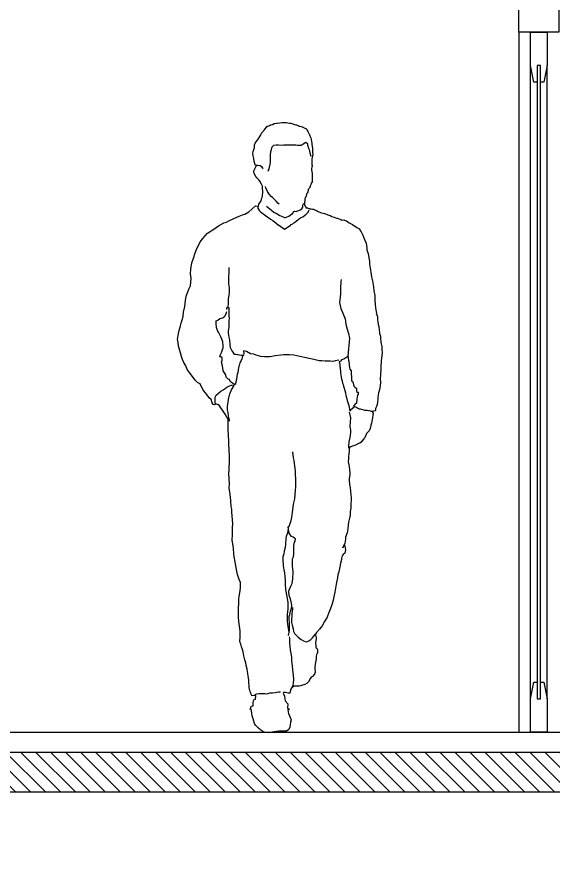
# Model space of a CAD drawing. Header units: millimetres. Extents: x 2056 to 4470, y 1400 to 3101.
# Drawn here: x 2167.887 to 2169.496, y 1478.302 to 1480.829 of the extents above; entities that cross this region are included whole.
import ezdxf

# ---------------------------------------------------------------- set-up
doc = ezdxf.new("R2010")
doc.units = ezdxf.units.MM
for name, color, linetype in [('A-GLAZ', 5, 'Continuous'), ('A-PLAN-1', 5, 'Continuous'), ('A-PLAN-2', 4, 'Continuous'), ('A-PLAN-5', 1, 'Continuous')]:
    doc.layers.add(name, color=color, linetype=linetype)
doc.layers.add('A-WALL', color=16, linetype='Continuous', lineweight=30)

# ---------------------------------------------------------------- blocks, each defined once
blk = doc.blocks.new('2D Human (2)')
at = {"color": 0, "linetype": 'ByBlock'}
for p, q in [((-0.0539, 1.8451), (-0.0585, 1.8431)), ((-0.0516, 1.8459), (-0.0539, 1.8451)), ((-0.0474, 1.847), (-0.0516, 1.8459)), ((-0.04, 1.8493), (-0.0474, 1.847)), ((-0.0366, 1.8507), (-0.04, 1.8493)), ((-0.0324, 1.851), (-0.0366, 1.8507)), ((-0.0221, 1.8521), (-0.0324, 1.851)), ((-0.0176, 1.8521), (-0.0221, 1.8521)), ((-0.0139, 1.8524), (-0.0176, 1.8521)), ((-0.0097, 1.8524), (-0.0139, 1.8524)), ((-0.004, 1.8513), (-0.0097, 1.8524)), ((0.0034, 1.8507), (-0.004, 1.8513)), ((0.0065, 1.8507), (0.0034, 1.8507)), ((0.0113, 1.8499), (0.0065, 1.8507)), ((0.0136, 1.8493), (0.0113, 1.8499)), ((0.0187, 1.847), (0.0136, 1.8493)), ((0.0221, 1.8456), (0.0187, 1.847)), ((0.0247, 1.8451), (0.0221, 1.8456)), ((0.0278, 1.8431), (0.0247, 1.8451)), ((-0.0874, 1.8252), (-0.0905, 1.8195)), ((-0.0857, 1.8286), (-0.0874, 1.8252)), ((-0.0851, 1.8306), (-0.0857, 1.8286)), ((-0.0829, 1.8334), (-0.0851, 1.8306)), ((-0.0812, 1.8346), (-0.0829, 1.8334)), ((-0.0783, 1.836), (-0.0812, 1.8346)), ((-0.0749, 1.8377), (-0.0783, 1.836)), ((-0.0707, 1.8391), (-0.0749, 1.8377)), ((-0.0678, 1.8402), (-0.0707, 1.8391)), ((-0.0619, 1.8419), (-0.0678, 1.8402)), ((-0.0585, 1.8431), (-0.0619, 1.8419)), ((0.0303, 1.8425), (0.0278, 1.8431)), ((0.032, 1.8419), (0.0303, 1.8425)), ((0.036, 1.84), (0.032, 1.8419)), ((0.0369, 1.8385), (0.036, 1.84)), ((-0.099, 1.7951), (-0.0996, 1.7903)), ((-0.0987, 1.7963), (-0.099, 1.7951)), ((-0.0976, 1.8005), (-0.0987, 1.7963)), ((-0.0973, 1.8022), (-0.0976, 1.8005)), ((-0.0962, 1.8062), (-0.0973, 1.8022)), ((-0.0956, 1.8082), (-0.0962, 1.8062)), ((-0.0939, 1.813), (-0.0956, 1.8082)), ((-0.0916, 1.8181), (-0.0939, 1.813)), ((-0.0905, 1.8195), (-0.0916, 1.8181)), ((-0.1002, 1.7801), (-0.1019, 1.775)), ((-0.1019, 1.775), (-0.1019, 1.7747)), ((-0.1019, 1.7747), (-0.1016, 1.7699)), ((-0.1016, 1.7699), (-0.1019, 1.7642)), ((-0.0999, 1.7855), (-0.1002, 1.7835)), ((-0.1002, 1.7835), (-0.1002, 1.7815)), ((-0.1002, 1.7815), (-0.1002, 1.7801)), ((-0.0996, 1.7903), (-0.0999, 1.7855)), ((-0.1019, 1.7642), (-0.1024, 1.7551)), ((-0.1024, 1.7551), (-0.1004, 1.7489)), ((-0.1004, 1.7489), (-0.0999, 1.7429)), ((-0.1002, 1.7242), (-0.101, 1.7231)), ((-0.101, 1.7231), (-0.101, 1.7211)), ((-0.101, 1.7211), (-0.0996, 1.718)), ((-0.0996, 1.7253), (-0.1002, 1.7242)), ((-0.0999, 1.7429), (-0.0996, 1.7401)), ((-0.0996, 1.7401), (-0.0996, 1.7358)), ((-0.0996, 1.7358), (-0.0996, 1.7307)), ((-0.0996, 1.7307), (-0.0996, 1.7253)), ((-0.1004, 1.7009), (-0.1007, 1.6973)), ((-0.1007, 1.6973), (-0.1007, 1.6913)), ((-0.0999, 1.7043), (-0.1004, 1.7009)), ((-0.0996, 1.7066), (-0.0999, 1.7043)), ((-0.0996, 1.718), (-0.099, 1.714)), ((-0.099, 1.7092), (-0.0996, 1.7066)), ((-0.099, 1.714), (-0.0985, 1.712)), ((-0.0985, 1.712), (-0.099, 1.7092)), ((-0.1007, 1.6913), (-0.101, 1.6887)), ((-0.101, 1.6887), (-0.101, 1.6865)), ((-0.101, 1.6865), (-0.101, 1.6814)), ((-0.101, 1.6814), (-0.101, 1.6771)), ((-0.101, 1.6771), (-0.1002, 1.6748)), ((-0.1002, 1.6748), (-0.0982, 1.6717)), ((-0.0982, 1.6717), (-0.097, 1.6669)), ((-0.097, 1.6669), (-0.0962, 1.6652)), ((-0.0962, 1.6652), (-0.0948, 1.6615)), ((-0.0948, 1.6615), (-0.0936, 1.6587)), ((-0.0936, 1.6587), (-0.0925, 1.655)), ((-0.0925, 1.655), (-0.0885, 1.6513)), ((-0.0885, 1.6513), (-0.0882, 1.6482)), ((-0.0882, 1.6482), (-0.0877, 1.6456)), ((-0.0877, 1.6456), (-0.0871, 1.6425)), ((-0.0871, 1.6425), (-0.086, 1.6414)), ((-0.086, 1.6414), (-0.0854, 1.64)), ((-0.0854, 1.64), (-0.084, 1.6383)), ((-0.084, 1.6383), (-0.0823, 1.6303)), ((-0.0823, 1.6303), (-0.0806, 1.6283)), ((-0.0806, 1.6283), (-0.0794, 1.6258)), ((-0.0794, 1.6258), (-0.0789, 1.6238)), ((-0.0789, 1.6238), (-0.0789, 1.6215)), ((-0.0789, 1.6215), (-0.0783, 1.6167)), ((-0.1047, 1.5923), (-0.1081, 1.5909)), ((-0.1016, 1.5929), (-0.1047, 1.5923)), ((-0.0976, 1.5931), (-0.1016, 1.5929)), ((-0.0948, 1.5931), (-0.0976, 1.5931)), ((-0.0922, 1.5943), (-0.0948, 1.5931)), ((-0.0908, 1.5943), (-0.0922, 1.5943)), ((-0.0888, 1.5954), (-0.0908, 1.5943)), ((-0.0863, 1.5965), (-0.0888, 1.5954)), ((-0.082, 1.5968), (-0.0863, 1.5965)), ((-0.0809, 1.6017), (-0.082, 1.5968)), ((-0.08, 1.6025), (-0.0809, 1.6017)), ((-0.0777, 1.6031), (-0.08, 1.6025)), ((-0.0783, 1.6167), (-0.0775, 1.6139)), ((-0.0775, 1.6065), (-0.0777, 1.6031)), ((-0.0775, 1.6139), (-0.0775, 1.6119)), ((-0.0775, 1.6119), (-0.0775, 1.6099)), ((-0.0775, 1.6099), (-0.0775, 1.6065)), ((0.0621, 1.5951), (0.0598, 1.5909)), ((0.0627, 1.6), (0.0621, 1.5951)), ((-0.168, 1.5673), (-0.1736, 1.5659)), ((-0.166, 1.5682), (-0.168, 1.5673)), ((-0.1597, 1.5707), (-0.166, 1.5682)), ((-0.1546, 1.5733), (-0.1597, 1.5707)), ((-0.1509, 1.5747), (-0.1546, 1.5733)), ((-0.1472, 1.5756), (-0.1509, 1.5747)), ((-0.143, 1.5773), (-0.1472, 1.5756)), ((-0.1379, 1.5795), (-0.143, 1.5773)), ((-0.1336, 1.5804), (-0.1379, 1.5795)), ((-0.1288, 1.5812), (-0.1336, 1.5804)), ((-0.1203, 1.5841), (-0.1288, 1.5812)), ((-0.116, 1.5869), (-0.1203, 1.5841)), ((-0.1132, 1.5886), (-0.116, 1.5869)), ((-0.1104, 1.5897), (-0.1132, 1.5886)), ((-0.1081, 1.5909), (-0.1104, 1.5897)), ((-0.0908, 1.588), (-0.0916, 1.5909)), ((-0.0885, 1.5835), (-0.0908, 1.588)), ((-0.0857, 1.5801), (-0.0885, 1.5835)), ((-0.0823, 1.577), (-0.0857, 1.5801)), ((-0.078, 1.573), (-0.0823, 1.577)), ((-0.0721, 1.5696), (-0.078, 1.573)), ((-0.0653, 1.5668), (-0.0721, 1.5696)), ((0.0309, 1.5673), (0.0241, 1.5622)), ((0.0357, 1.5707), (0.0309, 1.5673)), ((0.0437, 1.5764), (0.0357, 1.5707)), ((0.0488, 1.5804), (0.0437, 1.5764)), ((0.0533, 1.5835), (0.0488, 1.5804)), ((0.057, 1.5872), (0.0533, 1.5835)), ((0.0598, 1.5909), (0.057, 1.5872)), ((-0.221, 1.5469), (-0.2346, 1.5375)), ((-0.217, 1.5486), (-0.221, 1.5469)), ((-0.2114, 1.5514), (-0.217, 1.5486)), ((-0.2077, 1.5546), (-0.2114, 1.5514)), ((-0.2037, 1.5571), (-0.2077, 1.5546)), ((-0.1994, 1.5588), (-0.2037, 1.5571)), ((-0.1952, 1.5602), (-0.1994, 1.5588)), ((-0.1898, 1.5597), (-0.1952, 1.5602)), ((-0.1861, 1.5617), (-0.1898, 1.5597)), ((-0.1813, 1.5634), (-0.1861, 1.5617)), ((-0.1756, 1.5651), (-0.1813, 1.5634)), ((-0.1736, 1.5659), (-0.1756, 1.5651)), ((-0.0593, 1.5622), (-0.0653, 1.5668)), ((-0.0514, 1.5554), (-0.0593, 1.5622)), ((-0.046, 1.5512), (-0.0514, 1.5554)), ((-0.0423, 1.5489), (-0.046, 1.5512)), ((-0.0377, 1.5461), (-0.0423, 1.5489)), ((-0.0343, 1.5429), (-0.0377, 1.5461)), ((0.0082, 1.5512), (0.0008, 1.5446)), ((0.0173, 1.5585), (0.0082, 1.5512)), ((0.0241, 1.5622), (0.0173, 1.5585)), ((-0.2499, 1.5208), (-0.2522, 1.5143)), ((-0.2477, 1.5245), (-0.2499, 1.5208)), ((-0.2448, 1.5285), (-0.2477, 1.5245)), ((-0.242, 1.5333), (-0.2448, 1.5285)), ((-0.2383, 1.535), (-0.242, 1.5333)), ((-0.2346, 1.5375), (-0.2383, 1.535)), ((-0.257, 1.5012), (-0.2621, 1.4902)), ((-0.2553, 1.5063), (-0.257, 1.5012)), ((-0.2522, 1.5143), (-0.2553, 1.5063)), ((-0.2647, 1.4697), (-0.2681, 1.459)), ((-0.2641, 1.476), (-0.2647, 1.4697)), ((-0.2621, 1.4902), (-0.2641, 1.476)), ((-0.2704, 1.4465), (-0.2724, 1.436)), ((-0.2681, 1.459), (-0.2704, 1.4465)), ((-0.2726, 1.4278), (-0.2743, 1.415)), ((-0.2724, 1.436), (-0.2726, 1.4278)), ((-0.276, 1.4039), (-0.2786, 1.3895)), ((-0.2743, 1.415), (-0.276, 1.4039)), ((-0.2817, 1.377), (-0.2846, 1.3591)), ((-0.2786, 1.3895), (-0.2817, 1.377)), ((-0.2854, 1.3478), (-0.288, 1.3333)), ((-0.2846, 1.3591), (-0.2854, 1.3478)), ((-0.2885, 1.3202), (-0.2899, 1.3055)), ((-0.288, 1.3333), (-0.2885, 1.3202)), ((-0.2919, 1.2893), (-0.2928, 1.2851)), ((-0.2899, 1.3055), (-0.2919, 1.2893)), ((-0.295, 1.2737), (-0.2968, 1.27)), ((-0.2968, 1.27), (-0.2965, 1.2607)), ((-0.2928, 1.2785), (-0.295, 1.2737)), ((-0.2928, 1.2851), (-0.2931, 1.2805)), ((-0.2931, 1.2805), (-0.2928, 1.2785)), ((-0.3002, 1.24), (-0.3013, 1.2306)), ((-0.2982, 1.2462), (-0.3002, 1.24)), ((-0.297, 1.2541), (-0.2982, 1.2462)), ((-0.2965, 1.2607), (-0.297, 1.2541)), ((-0.3027, 1.2192), (-0.3058, 1.2119)), ((-0.3021, 1.2221), (-0.3027, 1.2192)), ((-0.3013, 1.2306), (-0.3021, 1.2221)), ((-0.307, 1.1883), (-0.3095, 1.1807)), ((-0.3061, 1.1932), (-0.307, 1.1883)), ((-0.3058, 1.2051), (-0.3061, 1.1932)), ((-0.3058, 1.2119), (-0.3058, 1.2051)), ((-0.3098, 1.1702), (-0.3101, 1.1622)), ((-0.3095, 1.1807), (-0.3098, 1.1702)), ((0.0845, 1.1585), (0.0967, 1.1653)), ((0.0967, 1.1653), (0.1055, 1.1671)), ((0.1055, 1.1671), (0.1044, 1.1588)), ((-0.3101, 1.1622), (-0.3092, 1.1534)), ((-0.3092, 1.1534), (-0.3081, 1.1449)), ((-0.3081, 1.1449), (-0.3078, 1.1381)), ((-0.3078, 1.1381), (-0.3078, 1.133)), ((-0.1804, 1.1395), (-0.1699, 1.137)), ((-0.1291, 1.137), (-0.1214, 1.1373)), ((-0.1214, 1.1373), (-0.1058, 1.1412)), ((-0.1058, 1.1412), (-0.0914, 1.1449)), ((-0.0914, 1.1449), (-0.0777, 1.1475)), ((-0.0777, 1.1475), (-0.0687, 1.1497)), ((-0.0687, 1.1497), (-0.0548, 1.1523)), ((-0.0548, 1.1523), (-0.0454, 1.154)), ((-0.0454, 1.154), (-0.0329, 1.1557)), ((-0.0329, 1.1557), (-0.0145, 1.1551)), ((-0.0145, 1.1551), (-0.0063, 1.1549)), ((-0.0063, 1.1549), (0.0102, 1.152)), ((0.0102, 1.152), (0.0204, 1.1506)), ((0.0204, 1.1506), (0.0264, 1.1497)), ((0.0264, 1.1497), (0.0423, 1.1492)), ((0.0423, 1.1492), (0.0536, 1.1509)), ((0.0536, 1.1509), (0.0675, 1.1549)), ((0.0675, 1.1549), (0.0749, 1.1571)), ((0.0749, 1.1571), (0.0845, 1.1585)), ((-0.3078, 1.133), (-0.3067, 1.1222)), ((-0.3067, 1.1222), (-0.3064, 1.1106)), ((-0.1699, 1.137), (-0.1646, 1.1358)), ((-0.1646, 1.1358), (-0.1543, 1.1361)), ((-0.1543, 1.1361), (-0.1396, 1.1364)), ((-0.1396, 1.1364), (-0.1291, 1.137)), ((-0.3064, 1.1106), (-0.3058, 1.099)), ((-0.3058, 1.099), (-0.3058, 1.0947)), ((-0.3058, 1.0947), (-0.3047, 1.0842)), ((-0.3047, 1.0842), (-0.3058, 1.0729)), ((-0.3058, 1.0729), (-0.3044, 1.0635)), ((-0.3044, 1.0635), (-0.3021, 1.0505)), ((-0.3021, 1.0505), (-0.2999, 1.0411)), ((-0.2999, 1.0411), (-0.2985, 1.0351)), ((-0.2397, 1.0411), (-0.2406, 1.0428)), ((-0.2392, 1.0377), (-0.2397, 1.0411)), ((-0.2377, 1.0349), (-0.2392, 1.0377)), ((-0.2985, 1.0351), (-0.2976, 1.0272)), ((-0.2976, 1.0272), (-0.297, 1.0218)), ((-0.297, 1.0218), (-0.2962, 1.013)), ((-0.2962, 1.013), (-0.2956, 1.0065)), ((-0.2363, 1.0297), (-0.2377, 1.0349)), ((-0.2355, 1.0238), (-0.2363, 1.0297)), ((-0.2352, 1.0195), (-0.2355, 1.0238)), ((-0.2349, 1.0144), (-0.2352, 1.0195)), ((-0.2346, 1.0105), (-0.2349, 1.0144)), ((-0.2956, 1.0065), (-0.2939, 1)), ((-0.2939, 1), (-0.2908, 0.994)), ((-0.2908, 0.994), (-0.2902, 0.9886)), ((-0.2902, 0.9886), (-0.2894, 0.9875)), ((-0.2894, 0.9875), (-0.2854, 0.9861)), ((-0.2854, 0.9861), (-0.284, 0.9861)), ((-0.284, 0.9861), (-0.282, 0.9858)), ((-0.282, 0.9858), (-0.2786, 0.9858)), ((-0.2786, 0.9858), (-0.2755, 0.9863)), ((-0.2755, 0.9863), (-0.2718, 0.9869)), ((-0.2718, 0.9869), (-0.2701, 0.9872)), ((-0.2701, 0.9872), (-0.2655, 0.9883)), ((-0.2655, 0.9883), (-0.2619, 0.9883)), ((-0.2619, 0.9883), (-0.2585, 0.9889)), ((-0.2585, 0.9889), (-0.2539, 0.9906)), ((-0.2539, 0.9906), (-0.2488, 0.9915)), ((-0.2488, 0.9915), (-0.2451, 0.9923)), ((-0.2451, 0.9923), (-0.2426, 0.9929)), ((-0.2426, 0.9929), (-0.2386, 0.9946)), ((-0.2386, 0.9946), (-0.2349, 0.9968)), ((-0.2349, 0.9968), (-0.2312, 0.9985)), ((-0.2318, 1.009), (-0.2346, 1.0105)), ((-0.2287, 1.0059), (-0.2318, 1.009)), ((-0.2312, 0.9985), (-0.227, 0.9997)), ((-0.2267, 1.0042), (-0.2287, 1.0059)), ((-0.227, 0.9997), (-0.2267, 1.0042))]:
    blk.add_line(p, q, dxfattribs=at)
for p, q in [((0.0712, 1.7268), (0.0678, 1.7248)), ((-0.2828, 0.9827), (-0.283, 0.9859)), ((-0.225, 0.9994), (-0.227, 0.9995)), ((-0.1135, 0.322), (-0.1101, 0.3177)), ((-0.0397, 0.1577), (-0.0441, 0.161))]:
    blk.add_line(p, q)
for points in [[(0.0712, 1.7268), (0.0718, 1.7296), (0.0735, 1.735), (0.0746, 1.7449), (0.0766, 1.7529), (0.0771, 1.7591), (0.0769, 1.7656), (0.0726, 1.777), (0.0723, 1.7852), (0.0706, 1.7903), (0.0615, 1.8022), (0.0547, 1.8139), (0.051, 1.8204), (0.0431, 1.8297), (0.0397, 1.8346), (0.0343, 1.8411)], [(0.0318, 1.7063), (0.0301, 1.7097), (0.0286, 1.7129), (0.0284, 1.7151), (0.0272, 1.7185), (0.0261, 1.7225), (0.0249, 1.7324), (0.0247, 1.7381), (0.0241, 1.7463), (0.0241, 1.7548), (0.023, 1.7651), (0.0213, 1.7713), (0.0201, 1.7761), (0.0193, 1.7792), (0.0147, 1.7841), (0.0079, 1.7855), (0.0008, 1.7852), (-0.0091, 1.7846), (-0.0153, 1.7852), (-0.025, 1.7852), (-0.038, 1.7855), (-0.0434, 1.7855), (-0.0519, 1.7855), (-0.057, 1.7849), (-0.0684, 1.7846), (-0.0709, 1.7866), (-0.0817, 1.794), (-0.0863, 1.7892), (-0.0863, 1.7883), (-0.0865, 1.7855), (-0.0897, 1.7756), (-0.0919, 1.7716), (-0.0931, 1.7619), (-0.0968, 1.7517)], [(-0.0397, 0.1577), (-0.0369, 0.1523), (-0.0343, 0.1449), (-0.0335, 0.1404), (-0.0287, 0.1407), (-0.0207, 0.1424), (-0.0142, 0.1418), (-0.0133, 0.1398), (-0.0173, 0.1308), (-0.0185, 0.1237), (-0.0199, 0.1174), (-0.0278, 0.1078), (-0.027, 0.0959), (-0.0321, 0.0916), (-0.0273, 0.0908), (-0.029, 0.0837), (-0.0295, 0.0788), (-0.0329, 0.0723), (-0.0375, 0.0604), (-0.0352, 0.0533), (-0.0346, 0.0451), (-0.0332, 0.0386), (-0.0301, 0.0309), (-0.0233, 0.0261), (-0.0145, 0.0261), (-0.0099, 0.0261), (-0.0003, 0.0258), (0.0028, 0.0255), (0.0074, 0.0252), (0.0136, 0.0244), (0.019, 0.0235), (0.0306, 0.021), (0.0403, 0.0218), (0.0471, 0.0255), (0.0539, 0.0295), (0.0604, 0.0352), (0.0675, 0.042), (0.0698, 0.0442), (0.0726, 0.0493), (0.074, 0.0559), (0.076, 0.0632), (0.0797, 0.072), (0.0808, 0.0805), (0.0825, 0.0933), (0.0854, 0.091), (0.0823, 0.1012), (0.076, 0.1018), (0.0763, 0.1126), (0.0746, 0.1205), (0.0698, 0.1222), (0.0689, 0.1336), (0.0803, 0.1325), (0.0808, 0.1333), (0.0837, 0.1395), (0.0848, 0.1427), (0.0857, 0.1464), (0.0862, 0.1483), (0.0876, 0.1523), (0.0882, 0.1574), (0.0885, 0.1637), (0.0896, 0.1716), (0.0899, 0.1793), (0.0908, 0.1866), (0.0913, 0.192), (0.0925, 0.1986), (0.0933, 0.2068), (0.0945, 0.2127), (0.097, 0.223), (0.0984, 0.2315), (0.101, 0.2403), (0.1041, 0.2527), (0.1066, 0.2641), (0.1086, 0.2709), (0.1115, 0.2791), (0.1137, 0.2876), (0.116, 0.295), (0.1157, 0.3081), (0.1157, 0.3276), (0.1174, 0.3415), (0.1191, 0.3557), (0.1208, 0.3679), (0.1208, 0.3838), (0.1203, 0.3963), (0.1197, 0.4093), (0.1191, 0.4241), (0.1186, 0.4303), (0.1154, 0.4471), (0.114, 0.4567), (0.114, 0.4726), (0.1183, 0.4817), (0.1231, 0.4964), (0.1251, 0.5064), (0.1291, 0.5282), (0.1342, 0.5568), (0.1356, 0.5764), (0.139, 0.5991), (0.1381, 0.6153), (0.1387, 0.6368), (0.1376, 0.6496), (0.1404, 0.6834), (0.1407, 0.6924), (0.1421, 0.7007), (0.1435, 0.7185), (0.1458, 0.7361), (0.1481, 0.7566), (0.1478, 0.7682), (0.1492, 0.7997), (0.1486, 0.8102), (0.1478, 0.8397), (0.1469, 0.8527), (0.1498, 0.8876), (0.1498, 0.8956), (0.1506, 0.9154), (0.1509, 0.9305), (0.1512, 0.9549), (0.1518, 0.9634), (0.1557, 0.9685), (0.1603, 0.9773), (0.164, 0.9832), (0.1682, 0.9897), (0.1736, 0.9968), (0.1793, 1.0054), (0.1838, 1.0068), (0.1895, 1.0085), (0.192, 1.0056), (0.1966, 1.0068), (0.1994, 1.0119), (0.202, 1.021), (0.2079, 1.0269), (0.215, 1.0366), (0.2204, 1.0428), (0.2266, 1.0499), (0.2354, 1.0686), (0.2437, 1.0726), (0.2499, 1.0794), (0.2587, 1.0907), (0.2746, 1.1114), (0.2788, 1.1225), (0.2848, 1.1327), (0.2888, 1.1418), (0.2913, 1.15), (0.2944, 1.1611), (0.2959, 1.1682), (0.3007, 1.1818), (0.3013, 1.192), (0.3032, 1.2017), (0.3007, 1.2198), (0.2987, 1.2286), (0.2944, 1.2428), (0.2925, 1.2507), (0.2862, 1.2709), (0.2851, 1.2839), (0.2814, 1.3001), (0.2791, 1.3185), (0.2777, 1.331), (0.2723, 1.3446), (0.2689, 1.3526), (0.2641, 1.3622), (0.2624, 1.3849), (0.2647, 1.3983), (0.2635, 1.4127), (0.2607, 1.4314), (0.2533, 1.4507), (0.2522, 1.4558), (0.2451, 1.4743), (0.238, 1.487), (0.2352, 1.4944), (0.2278, 1.5046), (0.213, 1.52), (0.1946, 1.5324), (0.1807, 1.5424), (0.1642, 1.5514), (0.1563, 1.5534), (0.1498, 1.5574), (0.1344, 1.5648), (0.1183, 1.5719), (0.1081, 1.575), (0.1013, 1.5778), (0.0896, 1.5849), (0.0808, 1.592), (0.0695, 1.6022), (0.0607, 1.6005), (0.0596, 1.6073), (0.0527, 1.617), (0.0502, 1.6263), (0.0485, 1.6306), (0.0488, 1.6348), (0.0474, 1.6425), (0.0476, 1.6468), (0.0482, 1.6533), (0.0488, 1.6615), (0.0513, 1.6678), (0.0562, 1.6768), (0.0587, 1.6794), (0.0652, 1.6868), (0.0686, 1.6907), (0.0735, 1.6998), (0.0743, 1.7041), (0.0732, 1.7095), (0.0672, 1.7217), (0.0678, 1.7248), (0.0627, 1.7242), (0.0559, 1.7239), (0.0519, 1.72), (0.0488, 1.7157), (0.0476, 1.7137)], [(-0.0012, 1.607), (0.0023, 1.6107), (0.0062, 1.6153), (0.0093, 1.6187), (0.0156, 1.6249), (0.0181, 1.6275), (0.0224, 1.6306), (0.0275, 1.6365), (0.0335, 1.6453), (0.038, 1.6567), (0.0391, 1.6609)], [(0.0369, 1.6011), (0.0312, 1.5971), (0.0213, 1.5892), (0.013, 1.5829), (0.0079, 1.5801), (-0.004, 1.5733), (-0.0088, 1.571), (-0.0133, 1.5693), (-0.0176, 1.5673), (-0.021, 1.5679), (-0.0301, 1.5716), (-0.0343, 1.5747), (-0.0412, 1.5792), (-0.0463, 1.5855), (-0.0471, 1.5863), (-0.0525, 1.5858), (-0.0647, 1.5903), (-0.0695, 1.5934), (-0.0729, 1.5983), (-0.0729, 1.6042), (-0.0752, 1.6102)], [(0.1512, 1.3012), (0.1506, 1.3075), (0.1503, 1.316), (0.1501, 1.3225), (0.1484, 1.3353), (0.1478, 1.341), (0.1472, 1.3492), (0.1472, 1.3566), (0.1498, 1.3685), (0.1498, 1.3767), (0.1489, 1.3917), (0.1484, 1.4019), (0.1486, 1.417)], [(-0.1878, 1.3818), (-0.1875, 1.3815), (-0.1867, 1.3733), (-0.1858, 1.3588), (-0.1858, 1.3509), (-0.1853, 1.3395), (-0.1847, 1.3285), (-0.1827, 1.3126), (-0.1864, 1.2944), (-0.1929, 1.2802), (-0.1994, 1.2635), (-0.2017, 1.2476), (-0.2054, 1.2326), (-0.2097, 1.219), (-0.2128, 1.2051), (-0.2071, 1.1516)], [(0.1552, 1.2919), (0.1549, 1.2936), (0.1546, 1.2961), (0.1546, 1.2987), (0.1535, 1.299), (0.1512, 1.2987), (0.1492, 1.295), (0.1492, 1.2919), (0.1492, 1.2885), (0.1492, 1.2848), (0.1492, 1.2822), (0.1498, 1.2726), (0.1481, 1.2649), (0.1498, 1.2581), (0.1498, 1.2519), (0.1492, 1.2453), (0.1498, 1.2388), (0.1509, 1.2263), (0.1515, 1.2201), (0.1501, 1.2141), (0.1498, 1.2088), (0.1478, 1.2008), (0.1461, 1.1863), (0.1449, 1.1778), (0.1404, 1.1676), (0.1376, 1.1634), (0.1347, 1.1583), (0.1333, 1.1577), (0.1316, 1.1571), (0.1285, 1.1571), (0.124, 1.1568), (0.1217, 1.1566), (0.1132, 1.1549), (0.1078, 1.1557), (0.1041, 1.1551), (0.1058, 1.1537), (0.1092, 1.1509), (0.1092, 1.1461), (0.1101, 1.1421), (0.1112, 1.1415), (0.1129, 1.1387), (0.1152, 1.1339), (0.1166, 1.131), (0.1188, 1.1236), (0.1194, 1.1217), (0.1203, 1.1163), (0.1214, 1.1103), (0.1225, 1.1021), (0.1242, 1.0961), (0.1254, 1.0916), (0.1262, 1.0825), (0.1262, 1.0817), (0.1285, 1.0743), (0.1293, 1.0692), (0.1296, 1.0666), (0.1322, 1.0672), (0.1381, 1.07), (0.1415, 1.0726), (0.1441, 1.0743), (0.1449, 1.0766), (0.1478, 1.0814), (0.1512, 1.0828), (0.1537, 1.0848), (0.1574, 1.0888), (0.158, 1.0958), (0.16, 1.0984), (0.1665, 1.1075), (0.1671, 1.1166), (0.1693, 1.1265), (0.171, 1.1333), (0.1693, 1.1398), (0.1696, 1.1463), (0.173, 1.1497), (0.1764, 1.1497), (0.1739, 1.1568), (0.1708, 1.1648), (0.1688, 1.1713), (0.1668, 1.1767), (0.1659, 1.1824), (0.1676, 1.1943), (0.1685, 1.1974), (0.1705, 1.2028), (0.173, 1.2096), (0.1773, 1.217), (0.1784, 1.2195), (0.1804, 1.2235), (0.183, 1.228), (0.1866, 1.2377), (0.1878, 1.2499), (0.1869, 1.2578), (0.1821, 1.2598), (0.1764, 1.2641), (0.1685, 1.2661), (0.1637, 1.2692), (0.1608, 1.2729), (0.1577, 1.2797), (0.1557, 1.2859)], [(-0.2397, 1.0425), (-0.2389, 1.0425), (-0.2366, 1.0422), (-0.2358, 1.0422), (-0.2355, 1.0436), (-0.2346, 1.0456), (-0.2343, 1.0488), (-0.2343, 1.0507), (-0.2343, 1.0541), (-0.2338, 1.0541), (-0.2312, 1.055), (-0.2281, 1.0573), (-0.227, 1.0598), (-0.2261, 1.0618), (-0.2253, 1.0646), (-0.2253, 1.0661), (-0.2247, 1.0686), (-0.2244, 1.0703), (-0.223, 1.0734), (-0.2219, 1.074), (-0.2207, 1.0749), (-0.2202, 1.0777), (-0.2199, 1.0783), (-0.2193, 1.0805), (-0.219, 1.0854), (-0.219, 1.0862), (-0.219, 1.091), (-0.2187, 1.0947), (-0.2187, 1.0978), (-0.2187, 1.0998), (-0.2187, 1.1044), (-0.2187, 1.1061), (-0.2185, 1.1075), (-0.2145, 1.1123), (-0.2131, 1.1185), (-0.2122, 1.1239), (-0.2122, 1.1282), (-0.2111, 1.1324), (-0.2111, 1.1358), (-0.2105, 1.1384), (-0.2102, 1.1404), (-0.2099, 1.1441), (-0.2097, 1.1472), (-0.2097, 1.1495), (-0.2088, 1.1537), (-0.2077, 1.1523), (-0.2065, 1.1509), (-0.204, 1.1483), (-0.2011, 1.1461), (-0.1958, 1.1427), (-0.1949, 1.1427), (-0.1918, 1.1418), (-0.1884, 1.1401), (-0.1853, 1.1361), (-0.1816, 1.1341), (-0.181, 1.1339), (-0.1836, 1.1296), (-0.1836, 1.1262), (-0.1838, 1.1234), (-0.1838, 1.1208), (-0.1844, 1.1171), (-0.1847, 1.1137), (-0.1853, 1.1063), (-0.1853, 1.1052), (-0.1855, 1.1029), (-0.1867, 1.0947), (-0.1872, 1.0907), (-0.1875, 1.0871), (-0.1884, 1.0834), (-0.1904, 1.0774), (-0.1918, 1.0709), (-0.1932, 1.0661), (-0.1941, 1.0618), (-0.1955, 1.0584), (-0.1986, 1.0485), (-0.2, 1.0419), (-0.2017, 1.0332), (-0.204, 1.0235), (-0.2051, 1.0181), (-0.2094, 1.0065), (-0.2114, 0.9977), (-0.2136, 0.9866), (-0.2153, 0.9886), (-0.217, 0.9912), (-0.219, 0.9934), (-0.223, 0.9968), (-0.225, 0.9994)], [(0.1475, 0.9566), (0.1475, 0.9594), (0.1489, 0.9651), (0.1501, 0.9733), (0.1515, 0.9827), (0.1532, 0.9909), (0.1529, 1.0019), (0.1523, 1.0068), (0.1509, 1.0158), (0.1489, 1.0269), (0.1464, 1.0388), (0.1415, 1.0502), (0.1353, 1.0607), (0.131, 1.068)], [(0.1898, 1.0068), (0.1903, 1.015), (0.1903, 1.0198), (0.1901, 1.0286), (0.1869, 1.0349), (0.1804, 1.0405), (0.173, 1.0462), (0.1668, 1.0502), (0.1605, 1.0541), (0.1549, 1.0587), (0.1478, 1.0624), (0.1415, 1.0641), (0.1367, 1.0652)], [(-0.2828, 0.9827), (-0.2831, 0.9798), (-0.2826, 0.9739), (-0.2817, 0.9668), (-0.2797, 0.9566), (-0.278, 0.9503), (-0.2763, 0.9441), (-0.2746, 0.9341), (-0.2718, 0.9276), (-0.2675, 0.9231), (-0.2638, 0.9197), (-0.2613, 0.9137), (-0.2573, 0.9063), (-0.2545, 0.9021), (-0.2474, 0.8933), (-0.2437, 0.8907), (-0.2392, 0.889), (-0.2301, 0.8848), (-0.227, 0.8837), (-0.2213, 0.8817), (-0.2182, 0.8802), (-0.2148, 0.8788), (-0.2125, 0.878), (-0.2111, 0.87), (-0.2111, 0.8652), (-0.2105, 0.8587), (-0.2099, 0.8499), (-0.2094, 0.8445), (-0.2088, 0.834), (-0.2102, 0.8249), (-0.2111, 0.819), (-0.2122, 0.8113), (-0.2139, 0.8), (-0.2139, 0.7957), (-0.2119, 0.7846), (-0.2119, 0.7795), (-0.2122, 0.7659), (-0.2133, 0.7617), (-0.2145, 0.7577), (-0.2153, 0.7455), (-0.2168, 0.735), (-0.2176, 0.7271), (-0.2179, 0.7211), (-0.2168, 0.7058), (-0.2165, 0.6967), (-0.2153, 0.689), (-0.2148, 0.6854), (-0.2148, 0.6723), (-0.2133, 0.6692), (-0.2097, 0.653), (-0.208, 0.6442), (-0.2077, 0.6334), (-0.2057, 0.6218), (-0.2009, 0.6088), (-0.2, 0.602), (-0.1986, 0.59), (-0.1926, 0.5761), (-0.1955, 0.5837), (-0.1979, 0.5852), (-0.1997, 0.5761), (-0.2003, 0.5702), (-0.198, 0.5605), (-0.1938, 0.5563), (-0.1907, 0.552), (-0.1887, 0.5446), (-0.1881, 0.541), (-0.1858, 0.5299), (-0.1838, 0.5191), (-0.1827, 0.5143), (-0.1802, 0.5041), (-0.1773, 0.4956), (-0.1762, 0.4862), (-0.1748, 0.4771), (-0.1722, 0.4678), (-0.1708, 0.455), (-0.1688, 0.4437), (-0.1654, 0.4295), (-0.1637, 0.4198), (-0.1606, 0.4088), (-0.1552, 0.3946), (-0.1512, 0.3844), (-0.1504, 0.3824), (-0.145, 0.3685), (-0.1373, 0.3551), (-0.1305, 0.3427), (-0.1223, 0.3327), (-0.1135, 0.322)], [(-0.2116, 0.9832), (-0.2131, 0.9756), (-0.2153, 0.9659), (-0.2148, 0.9543), (-0.2139, 0.9401), (-0.215, 0.929), (-0.215, 0.9219), (-0.215, 0.9219), (-0.2136, 0.9078), (-0.2108, 0.8944), (-0.2099, 0.8802), (-0.2099, 0.8751)], [(-0.0273, 0.6383), (-0.0315, 0.6417), (-0.0343, 0.649), (-0.0377, 0.6584), (-0.0397, 0.6672), (-0.0417, 0.6837), (-0.0448, 0.7061), (-0.046, 0.7115), (-0.0482, 0.7231), (-0.0497, 0.7359), (-0.0508, 0.7489), (-0.0514, 0.7597), (-0.0514, 0.769), (-0.0511, 0.7841), (-0.0508, 0.7949), (-0.0505, 0.8073), (-0.0488, 0.8212), (-0.0463, 0.8385), (-0.0443, 0.8468), (-0.0434, 0.8553), (-0.0426, 0.8644)], [(-0.04, 0.3932), (-0.0397, 0.3991), (-0.0392, 0.4048), (-0.0375, 0.4144), (-0.0355, 0.4235), (-0.0326, 0.4306), (-0.0304, 0.4414), (-0.0301, 0.4473), (-0.0332, 0.4544), (-0.0366, 0.4615), (-0.0409, 0.4698), (-0.0414, 0.476), (-0.0426, 0.4837), (-0.0429, 0.491), (-0.0431, 0.4953), (-0.0434, 0.5046), (-0.0423, 0.5137), (-0.0417, 0.5217), (-0.0412, 0.529), (-0.0412, 0.5353), (-0.0417, 0.5432), (-0.0443, 0.5498), (-0.046, 0.5585), (-0.046, 0.5659), (-0.0457, 0.5764), (-0.0454, 0.5832), (-0.0477, 0.5929), (-0.0491, 0.5966), (-0.0505, 0.6037), (-0.0471, 0.6051), (-0.0434, 0.6082), (-0.0389, 0.6102), (-0.0315, 0.6207), (-0.0295, 0.6329), (-0.0287, 0.6385), (-0.0273, 0.6241), (-0.0253, 0.6187), (-0.023, 0.6105), (-0.0219, 0.6031), (-0.0202, 0.5875), (-0.0196, 0.577), (-0.017, 0.5659), (-0.0153, 0.5588), (-0.0125, 0.5498), (-0.0122, 0.5415), (-0.0139, 0.522), (-0.0153, 0.5106), (-0.0176, 0.501), (-0.0187, 0.489), (-0.0193, 0.4783), (-0.0199, 0.4683), (-0.0202, 0.4516), (-0.0227, 0.44), (-0.0247, 0.4292), (-0.0261, 0.4193), (-0.0273, 0.4122), (-0.0273, 0.4076), (-0.0278, 0.3929), (-0.0255, 0.3759), (-0.0255, 0.3642), (-0.0253, 0.3566), (-0.0261, 0.3461), (-0.0287, 0.3342), (-0.0307, 0.3237)], [(-0.0414, 0.3974), (-0.042, 0.3934), (-0.0394, 0.3798), (-0.0392, 0.3713), (-0.0383, 0.3625), (-0.0383, 0.3523), (-0.0409, 0.3447), (-0.0431, 0.3333), (-0.0448, 0.3254), (-0.0471, 0.3191), (-0.0516, 0.3149), (-0.0585, 0.3086), (-0.0678, 0.3015), (-0.0746, 0.297), (-0.08, 0.295), (-0.0846, 0.2947), (-0.0905, 0.2973), (-0.0962, 0.3015), (-0.1013, 0.3061), (-0.1047, 0.3103), (-0.1101, 0.3177)], [(-0.0295, 0.3137), (-0.0298, 0.3151), (-0.0309, 0.3186), (-0.0315, 0.322), (-0.0321, 0.3285), (-0.0326, 0.3376), (-0.0329, 0.3455), (-0.0321, 0.3532), (-0.0312, 0.3614), (-0.0318, 0.3705), (-0.0338, 0.3764), (-0.0355, 0.3861), (-0.0377, 0.392), (-0.0397, 0.4)], [(-0.1095, 0.3168), (-0.1112, 0.3126), (-0.1121, 0.3047), (-0.1109, 0.291), (-0.1115, 0.282), (-0.1115, 0.2777), (-0.1141, 0.2751), (-0.1163, 0.2715), (-0.1166, 0.2672), (-0.1169, 0.2604), (-0.1143, 0.2598), (-0.1129, 0.2516), (-0.1124, 0.2445), (-0.1118, 0.2377), (-0.1098, 0.2278), (-0.1087, 0.2176), (-0.1087, 0.213), (-0.1092, 0.2031), (-0.1072, 0.1969), (-0.1016, 0.1903), (-0.0976, 0.1878), (-0.0956, 0.1852), (-0.0899, 0.1747), (-0.0854, 0.1705), (-0.0786, 0.1659), (-0.0681, 0.1631), (-0.0613, 0.1617), (-0.0528, 0.1608), (-0.0451, 0.1611), (-0.0431, 0.1608), (-0.0394, 0.16)], [(-0.0318, 0.3095), (-0.0326, 0.3058), (-0.0329, 0.2976), (-0.0329, 0.2899), (-0.0332, 0.28), (-0.0341, 0.2706), (-0.0366, 0.2604), (-0.0386, 0.2473), (-0.0389, 0.2394), (-0.04, 0.2295), (-0.0406, 0.2224), (-0.0417, 0.2102), (-0.0434, 0.1929), (-0.0443, 0.1824), (-0.0431, 0.1693), (-0.042, 0.1617)], [(0.0718, 0.1364), (0.0658, 0.1378), (0.059, 0.1395), (0.0496, 0.1395), (0.0417, 0.1395), (0.0363, 0.1384), (0.0252, 0.1412), (0.0187, 0.1412), (0.0102, 0.1427), (0.0008, 0.1441), (-0.0054, 0.1444)]]:
    blk.add_lwpolyline(points, dxfattribs=at)
blk.add_lwpolyline([(-0.0343, 1.5429), (-0.0175, 1.5314), (0.0008, 1.5446)])
blk = doc.blocks.new('placa-cte')
at = {"layer": 'A-PLAN-5'}
h = blk.add_hatch(dxfattribs=at)
h.set_pattern_fill('ANSI31', color=256, scale=0.01, angle=90, style=0)
h.set_pattern_definition([(135, (-989183.659403, -1733165.448907), (-0.02245064030267, -0.02245064030267), [])])
h.paths.add_polyline_path([(0, 0.5), (21.1484, 0.5), (21.1485, -0.0001), (20.6484, -0.0001), (20.6484, 0.3799), (14.4728, 0.3799), (14.4728, 0), (13.9728, 0), (13.9728, 0.3799), (8.4106, 0.3799), (8.4106, 0), (7.9106, 0), (7.9106, 0.3799), (1.9078, 0.3799), (1.9078, 0), (1.4078, 0), (1.4078, 0.3799), (0.1983, 0.3799), (0.1983, 0.0001), (0, 0.0001)])
at = {"layer": 'A-PLAN-1', "elevation": 0.2289}
blk.add_lwpolyline([(0, 0.5), (21.1484, 0.5), (21.1485, -0.0001), (20.6484, -0.0001), (20.6484, 0.3799), (14.4728, 0.3799), (14.4728, 0), (13.9728, 0), (13.9728, 0.3799), (8.4106, 0.3799), (8.4106, 0), (7.9106, 0), (7.9106, 0.3799), (1.9078, 0.3799), (1.9078, 0), (1.4078, 0), (1.4078, 0.3799), (0.1983, 0.3799), (0.1983, 0.0001), (0, 0.0001), (0, 0.5)], close=True, dxfattribs=at)

msp = doc.modelspace()

# ---------------------------------------------------------------- linework, layer by layer
at = {"layer": 'A-GLAZ', "elevation": 0.2289}
for points in [[(2169.448, 1480.6331), (2169.438, 1480.6331), (2169.428, 1480.6831), (2169.428, 1480.7831), (2169.478, 1480.7831), (2169.478, 1480.6831), (2169.468, 1480.6331), (2169.458, 1480.6331)], [(2169.428, 1478.7831), (2169.428, 1480.6831)], [(2169.478, 1478.7831), (2169.478, 1480.6831)]]:
    msp.add_lwpolyline(points, dxfattribs=at)
msp.add_lwpolyline([(2169.448, 1480.6831), (2169.448, 1478.7831), (2169.458, 1478.7831), (2169.458, 1480.6831)], close=True, dxfattribs=at)
at = {"layer": 'A-GLAZ'}
msp.add_lwpolyline([(2169.458, 1478.8331), (2169.468, 1478.8331), (2169.478, 1478.7831), (2169.478, 1478.6831), (2169.428, 1478.6831), (2169.428, 1478.7831), (2169.438, 1478.8331), (2169.448, 1478.8331)], dxfattribs=at)
at = {"layer": 'A-PLAN-2'}
msp.add_lwpolyline([(2163.2883, 1478.6831), (2182.6211, 1478.6831)], dxfattribs=at)
at = {"layer": 'A-PLAN-5'}
msp.add_lwpolyline([(2169.393, 1480.7831), (2169.393, 1478.6831)], dxfattribs=at)
at = {"layer": 'A-WALL', "elevation": 0.2289}
msp.add_lwpolyline([(2169.513, 1481.1431), (2169.513, 1480.7831), (2169.393, 1480.7831), (2169.393, 1481.1431)], close=True, dxfattribs=at)

# ---------------------------------------------------------------- block references
at = {"color": 4}
msp.add_blockref('placa-cte', (2161.6211, 1478.1231), dxfattribs=at)
at = {"layer": 'A-PLAN-2', "xscale": -1}
msp.add_blockref('2D Human (2)', (2168.6724, 1478.6596), dxfattribs=at)

doc.saveas('drawing.dxf')
